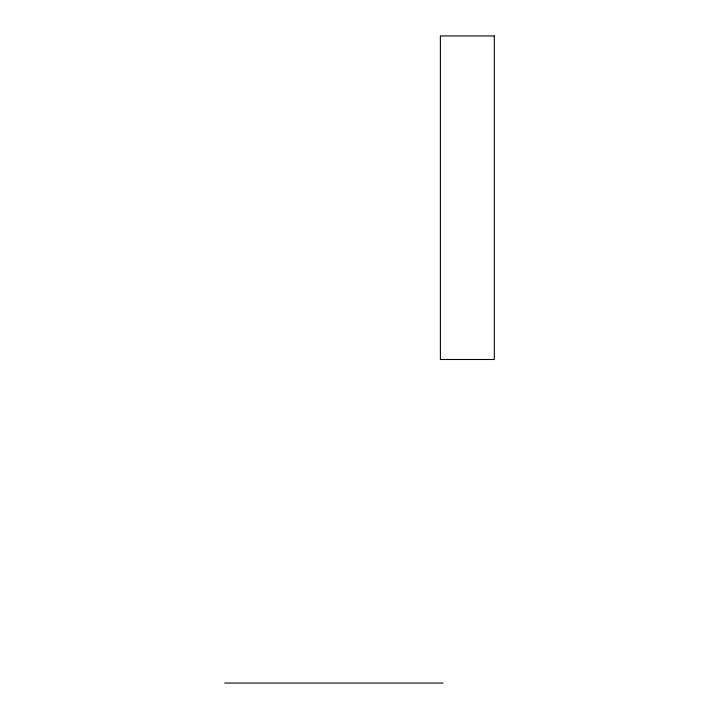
<?xml version="1.0" encoding="UTF-8"?>
<svg xmlns="http://www.w3.org/2000/svg" width="719" height="719" viewBox="0 0 719 719"><rect width="100%" height="100%" fill="white"/><g stroke="black" fill="none" stroke-linecap="round" stroke-linejoin="round"><path stroke-width="1.08" d="M224.688 683.05L443.084 683.05M494.312 35.95L440.388 35.95L440.388 359.5L494.312 359.5L494.312 35.95"/></g></svg>
